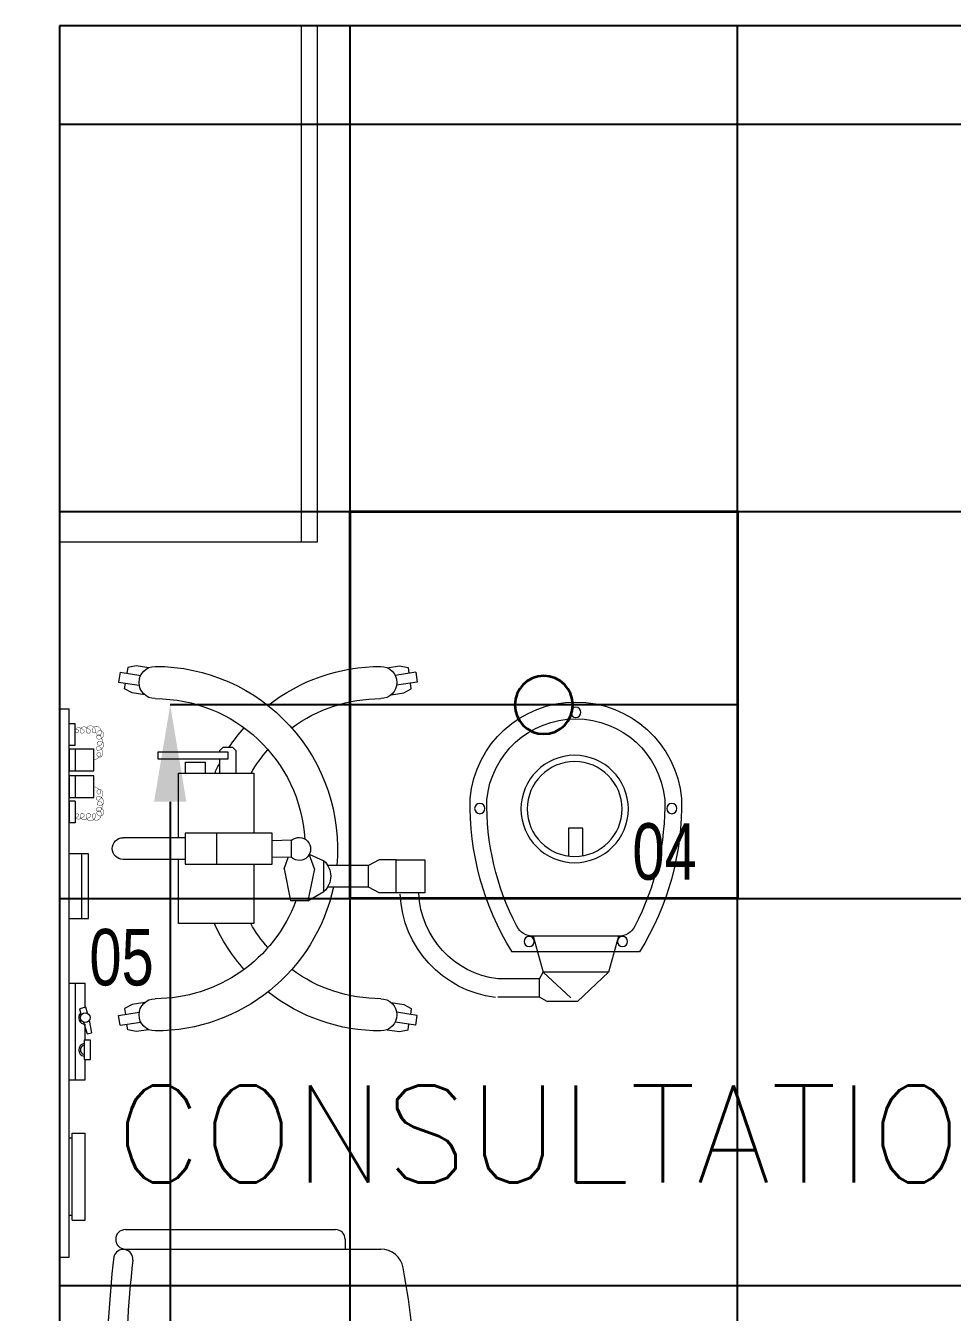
# Model space of a CAD drawing. Header units: inches. Extents: x -12418 to 57169, y -29325 to 19878.
# Drawn here: x 37897 to 39333, y -4841 to -2847 of the extents above; entities that cross this region are included whole.
import ezdxf
from ezdxf.enums import TextEntityAlignment as Align

# ---------------------------------------------------------------- set-up
doc = ezdxf.new("R2010")
doc.units = ezdxf.units.IN
doc.header["$LTSCALE"] = 25
doc.header["$MEASUREMENT"] = 0
doc.header["$PDMODE"] = 3
doc.layers.get('0').update_dxf_attribs({"color": 8})
doc.layers.get('Defpoints').update_dxf_attribs({"color": 8})
for name, color, linetype, lineweight in [('00-Ground Floor$0$72_EGR_BASE_TEXT', 252, 'Continuous', 5), ('00-Ground Floor$0$72_EGR_EQP_TAG', 142, 'Continuous', 5), ('00-Ground Floor$0$LOADING', 253, 'Continuous', 5), ('00-Ground Floor$0$Walls', 251, 'Continuous', 5), ('E-DIM', 6, 'Continuous', 18), ('E-LITE-CIRC-NUMB', 6, 'Continuous', 25), ('E-LITE-CLNG', 150, 'Continuous', 35), ('E-LITE-CTRL', 6, 'Continuous', 25)]:
    doc.layers.add(name, color=color, linetype=linetype, lineweight=lineweight)
doc.layers.add('00-Ground Floor$0$False Ceiling', color=251, linetype='Continuous')
doc.styles.add('00-Ground Floor$0$SIMPLEX', font='SIMPLEX.shx', dxfattribs={"height": 150})
doc.styles.add('00-Ground Floor$0$X3G_ENTITY_257CFD', font='swisscl.ttf', dxfattribs={"height": 200})
doc.styles.add('DC_Simplex', font='SIMPLEX.shx', dxfattribs={"width": 0.7})
doc.styles.get("Standard").update_dxf_attribs({"font": 'arial.ttf'})
doc.dimstyles.get("Standard").update_dxf_attribs({"dimtxt": 150, "dimasz": 150, "dimexe": 0.18, "dimexo": 0.0625, "dimgap": 1, "dimtad": 1, "dimdec": 0, "dimlfac": 0.1, "dimzin": 0, "dimdsep": 46, "dimtxsty": 'Standard', "dimcen": 0.09, "dimclrd": 256, "dimclrt": 7, "dimadec": 0, "dimazin": 0, "dimtfac": 1, "dimtdec": 0, "dimtofl": 0, "dimtmove": 0, "dimatfit": 3, "dimfxl": 1, "dimtolj": 1, "dimtzin": 0, "dimarcsym": 0})

# ---------------------------------------------------------------- blocks, each defined once
blk = doc.blocks.new('00-Ground Floor$0$GF21016-P')
at = {"layer": '00-Ground Floor$0$LOADING', "extrusion": (-1.24384e-09, -1.20261e-09, -1)}
for p, q in [((0.0128, 0.0179), (0.0128, 0.4136)), ((0.4628, 0.0179), (0.4628, 0.4136)), ((-0.0172, 0.0179), (-0.0172, 0.3435)), ((-0.0022, 0.3585), (0.0128, 0.3585)), ((0.4778, 0.3585), (0.4628, 0.3585)), ((0.4928, 0.0179), (0.4928, 0.3435)), ((0.4778, 0.0029), (0.4778, 0.0029))]:
    blk.add_line(p, q, dxfattribs=at)
for centre, radius, start, end in [((-0.2378, -0.5362), 1.0036, 78.7568, 101.2432), ((-0.0478, 0.4136), 0.035, 0, 80.6557), ((-0.4278, 0.4136), 0.035, 99.3443, 180), ((0.0022, 0.3435), 0.015, 0, 90), ((-0.4778, 0.3435), 0.015, 90, 180), ((-0.0284, 0.0145), 0.015, 284.3864, 95.5209), ((-0.2378, 1.8928), 1.8749, 263.6341, 276.3659), ((-0.4471, 0.0145), 0.015, 84.4791, 255.6136), ((0.0022, 0.0179), 0.015, 270, 0), ((0.0022, 0.0179), 0.015, 180, 270), ((-0.2378, 1.8734), 1.8855, 263.5119, 276.4881), ((-0.4778, 0.0179), 0.015, 270, 0), ((-0.4778, 0.0179), 0.015, 180, 270)]:
    blk.add_arc(centre, radius, start, end, dxfattribs=at)
blk = doc.blocks.new('00-Ground Floor$0$GF21027-P')
at = {"layer": '00-Ground Floor$0$LOADING'}
for p, q in [((0.4, 0.4), (-0.4, 0.4)), ((-0.4, 0.4), (-0.4, 0)), ((0.4, 0), (0.4, 0.4)), ((-0.4, 0.025), (0.4, 0.025)), ((-0.4, 0), (0.4, 0))]:
    blk.add_line(p, q, dxfattribs=at)
blk = doc.blocks.new('00-Ground Floor$0$mobile light')
at = {"layer": '00-Ground Floor$0$LOADING'}
for p, q in [((1882.58, -498.29), (1882.35, -499.8)), ((1882.58, -498.29), (1885.78, -498.78)), ((1883.78, -497.56), (1883.65, -498.45)), ((1885.1, -497.29), (1883.78, -497.56)), ((1887.04, -497.59), (1885.1, -497.29)), ((1923.94, -497.59), (1925.88, -497.29)), ((1928.41, -498.29), (1925.2, -498.78)), ((1925.88, -497.29), (1927.2, -497.56)), ((1927.2, -497.56), (1927.33, -498.45)), ((1928.41, -498.29), (1928.63, -499.8)), ((1882.35, -499.8), (1885.55, -500.28)), ((1883.28, -500.85), (1883.42, -499.96)), ((1928.63, -499.8), (1925.43, -500.28)), ((1927.7, -500.85), (1927.56, -499.96)), ((1884.47, -501.5), (1883.28, -500.85)), ((1886.4, -501.79), (1884.47, -501.5)), ((1924.58, -501.79), (1926.52, -501.5)), ((1926.52, -501.5), (1927.7, -500.85)), ((1948.76, -501.94), (1947.59, -502.62)), ((1953.47, -501.94), (1948.76, -501.94)), ((1958.23, -506.5), (1953.47, -501.94)), ((1947.59, -502.62), (1941.09, -502.62)), ((1947.59, -502.62), (1947.59, -505.45)), ((1948.15, -506.5), (1952.41, -502.55)), ((1947.59, -505.45), (1941.09, -505.45)), ((1947.59, -505.45), (1948.15, -506.5)), ((1946.6, -512.08), (1948.15, -506.5)), ((1958.23, -506.5), (1948.15, -506.5)), ((1959.78, -512.08), (1958.23, -506.5)), ((1963.08, -509.67), (1943.3, -509.67)), ((1959.78, -512.08), (1946.6, -512.08)), ((1908.01, -522.53), (1909, -517.55)), ((1911.69, -517.55), (1909, -517.55)), ((1912.69, -522.53), (1911.69, -517.55)), ((1911.69, -517.55), (1914.17, -518.99)), ((1914.17, -518.99), (1914.17, -523.77)), ((1921.08, -519.69), (1914.74, -519.69)), ((1922.73, -518.8), (1921.08, -519.69)), ((1921.08, -519.69), (1921.08, -523.01)), ((1921.08, -519.69), (1921.08, -523.01)), ((1925.38, -518.8), (1922.73, -518.8)), ((1892.68, -523.97), (1883.05, -523.97)), ((1892.68, -528.06), (1892.68, -523.24)), ((1892.68, -523.24), (1906.16, -523.24)), ((1897.5, -528.06), (1897.5, -523.24)), ((1906.16, -523.24), (1906.16, -528.06)), ((1909.15, -524.25), (1906.16, -524.32)), ((1908.01, -522.53), (1908.62, -524.28)), ((1909.15, -524.25), (1909.15, -526.94)), ((1912.69, -522.53), (1911.9, -524.78)), ((1911.9, -524.78), (1914.17, -523.77)), ((1921.08, -523.01), (1914.77, -523.01)), ((1922.73, -523.93), (1921.08, -523.04)), ((1925.38, -523.93), (1922.73, -523.93)), ((1892.68, -527.34), (1883.05, -527.34)), ((1906.16, -528.06), (1892.68, -528.06)), ((1909.15, -526.94), (1906.16, -526.87)), ((1884.47, -549.77), (1883.28, -550.42)), ((1886.4, -549.48), (1884.47, -549.77)), ((1924.58, -549.48), (1926.52, -549.77)), ((1926.52, -549.77), (1927.7, -550.42)), ((1882.35, -551.47), (1885.55, -550.99)), ((1882.58, -552.98), (1882.35, -551.47)), ((1883.28, -550.42), (1883.42, -551.31)), ((1928.63, -551.47), (1925.43, -550.99)), ((1927.7, -550.42), (1927.56, -551.31)), ((1928.41, -552.98), (1928.63, -551.47)), ((1882.58, -552.98), (1885.78, -552.5)), ((1883.78, -553.71), (1883.65, -552.82)), ((1885.1, -553.98), (1883.78, -553.71)), ((1887.04, -553.69), (1885.1, -553.98)), ((1923.94, -553.69), (1925.88, -553.98)), ((1928.41, -552.98), (1925.2, -552.5)), ((1925.88, -553.98), (1927.2, -553.71)), ((1927.2, -553.71), (1927.33, -552.82))]:
    blk.add_line(p, q, dxfattribs=at)
for points in [[(1903.33, -523.24), (1903.33, -514.02), (1891.61, -514.02), (1891.61, -523.97)], [(1954.27, -524.55), (1954.27, -528.82), (1952.05, -528.82), (1952.05, -524.5)], [(1891.61, -527.34), (1891.61, -537.34), (1903.33, -537.34), (1903.33, -528.06)], [(1892.74, -537.34), (1892.74, -539.04), (1895.76, -539.04), (1895.76, -537.34)], [(1898.05, -537.34), (1898.05, -539.5)], [(1898.05, -540.63), (1898.05, -540.87), (1898.53, -541.35), (1900.02, -541.35), (1900.5, -540.87), (1900.5, -537.34)]]:
    blk.add_lwpolyline(points, dxfattribs=at)
for points in [[(1929.78, -518.8), (1925.38, -518.8), (1925.38, -523.93), (1929.78, -523.93)], [(1899.3, -539.5), (1888.5, -539.5), (1888.5, -540.63), (1899.3, -540.63)]]:
    blk.add_lwpolyline(points, close=True, dxfattribs=at)
for centre, radius in [((1945.96, -511.25), 0.793), ((1960.42, -511.25), 0.793), ((1953.01, -531.79), 8.32), ((1953.01, -531.79), 7.35), ((1938.31, -531.85), 0.793), ((1968.07, -531.85), 0.793), ((1953.19, -546.77), 0.793)]:
    blk.add_circle(centre, radius, dxfattribs=at)
for centre, radius, start, end in [((1888.02, -499.89), 2.5, 90, 270), ((1888.02, -525.64), 28.25, 12.1463, 90), ((1922.96, -525.64), 28.25, 90, 128.2073), ((1922.96, -499.89), 2.5, 270, 90), ((1888.02, -525.64), 23.25, 20.3387, 90), ((1922.96, -525.64), 23.25, 90, 126.3743), ((1942.82, -519.31), 16.86, 97.1293, 177.6115), ((1942.82, -519.31), 13.97, 97.1293, 177.6115), ((1922.96, -525.64), 28.25, 138.4974, 155.7305), ((1922.96, -525.64), 23.25, 138.7224, 150.0382), ((1980.13, -532.49), 43.32, 148.2167, 181.2501), ((1926.25, -532.49), 43.32, 358.7499, 31.7833), ((1946.6, -514.96), 2.89, 90, 152.4092), ((1959.78, -514.96), 2.89, 27.5908, 90), ((1980.13, -532.49), 40.72, 152.4092, 181.2501), ((1926.25, -532.49), 40.72, 358.7499, 27.5908), ((1911.94, -521.38), 3.27, 313.0112, 46.9888), ((1883.05, -525.65), 1.68, 90, 270), ((1888.02, -525.64), 28.25, 270, 5.3386), ((1910.32, -525.6), 1.78, 229.0673, 130.9327), ((1888.02, -525.64), 23.25, 270, 356.3184), ((1953.19, -531.93), 16.44, 185.2361, 354.7639), ((1953.19, -531.93), 13.84, 185.2361, 354.7639), ((1922.96, -525.64), 28.25, 204.483, 208.105), ((1922.96, -525.64), 23.25, 210.2349, 221.2776), ((1922.96, -525.64), 28.25, 213.7985, 221.5026), ((1922.96, -525.64), 23.25, 233.6257, 270), ((1922.96, -525.64), 28.25, 231.7927, 270), ((1888.02, -551.39), 2.5, 90, 270), ((1922.96, -551.39), 2.5, 270, 90)]:
    blk.add_arc(centre, radius, start, end, dxfattribs=at)
blk = doc.blocks.new('00-Ground Floor$0$ME19011A-P')
for p, q in [((-0.425, 0), (0.425, 0)), ((-0.425, 0), (-0.425, -0.015)), ((0.425, 0), (0.425, -0.015)), ((-0.425, -0.015), (0.425, -0.015)), ((-0.3675, -0.0198), (-0.2325, -0.0198)), ((-0.3675, -0.0198), (-0.3675, -0.0399)), ((-0.36, -0.015), (-0.36, -0.0198)), ((-0.24, -0.015), (-0.24, -0.0198)), ((-0.2325, -0.0198), (-0.2325, -0.0399)), ((-0.15, -0.015), (-0.15, -0.04)), ((0, -0.015), (0, -0.04)), ((0.1, -0.015), (0.1, -0.045)), ((0.2, -0.045), (0.2, -0.015)), ((0.2818, -0.015), (0.2484, -0.015)), ((0.2484, -0.0243), (0.2484, -0.015)), ((0.2818, -0.0243), (0.2818, -0.015)), ((0.3211, -0.015), (0.2877, -0.015)), ((0.2877, -0.015), (0.2877, -0.0531)), ((0.3211, -0.0531), (0.3211, -0.015)), ((0.3623, -0.015), (0.3289, -0.015)), ((0.3289, -0.015), (0.3289, -0.0531)), ((0.3623, -0.0531), (0.3623, -0.015)), ((0.3682, -0.0243), (0.3682, -0.015)), ((0.3682, -0.015), (0.4016, -0.015)), ((0.4016, -0.0243), (0.4016, -0.015)), ((-0.15, -0.025), (0, -0.025)), ((-0.0606, -0.0371), (-0.0787, -0.0432)), ((-0.0402, -0.0312), (-0.0496, -0.0337)), ((-0.0376, -0.0409), (-0.0402, -0.0312)), ((0.1, -0.035), (0.2, -0.035)), ((0.2818, -0.0243), (0.2484, -0.0243)), ((0.3211, -0.0243), (0.2877, -0.0243)), ((0.3623, -0.0243), (0.3289, -0.0243)), ((0.3682, -0.0243), (0.4016, -0.0243)), ((-0.3675, -0.0399), (-0.2325, -0.0399)), ((-0.15, -0.04), (-0.1187, -0.04)), ((-0.0887, -0.04), (-0.0637, -0.04)), ((-0.0787, -0.0432), (-0.077, -0.0497)), ((-0.0582, -0.046), (-0.077, -0.0497)), ((-0.047, -0.0434), (-0.0376, -0.0409)), ((-0.0379, -0.04), (0, -0.04)), ((0.1, -0.045), (0.2, -0.045)), ((0.2877, -0.0531), (0.3211, -0.0531)), ((0.3289, -0.0531), (0.3623, -0.0531))]:
    blk.add_line(p, q)
blk.add_lwpolyline([(-0.1187, -0.0482), (-0.0887, -0.0482), (-0.0887, -0.0382), (-0.1187, -0.0382)], close=True)
at = {"color": 8, "const_width": 0.000601}
for points in [[(0.3044, -0.0531, -0.184574), (0.2977, -0.0636, -1.44364), (0.2961, -0.0581, -0.837915), (0.2969, -0.0664, -0.30536), (0.2839, -0.062, -1.584726), (0.2894, -0.0609, -0.253153), (0.2827, -0.0684, -0.874198), (0.2775, -0.0585, -0.915253), (0.2791, -0.0658, -0.223821), (0.2683, -0.0644, -1.703343), (0.272, -0.0597, -0.588962), (0.2621, -0.068, -0.717795), (0.2625, -0.0581, -0.983104), (0.2645, -0.0644, -0.326362), (0.2534, -0.0609, -0.758716), (0.2609, -0.0514, -0.906186), (0.2593, -0.0565, -0.189488), (0.2526, -0.0522, -0.7948), (0.2613, -0.0423, -1.223996), (0.2574, -0.047, -0.072149), (0.2534, -0.0403, -0.645886), (0.2609, -0.0324, -1.366917), (0.2574, -0.0371, -0.078415), (0.2542, -0.0308, -0.723006), (0.2613, -0.0256, -1.105484), (0.2582, -0.0292, -0.221197), (0.2566, -0.0243, -0.221197)], [(0.3456, -0.0531, 0.184574), (0.3523, -0.0636, 1.44364), (0.3539, -0.0581, 0.837915), (0.3531, -0.0664, 0.30536), (0.3661, -0.062, 1.584726), (0.3606, -0.0609, 0.253153), (0.3673, -0.0684, 0.874198), (0.3725, -0.0585, 0.915253), (0.3709, -0.0658, 0.223821), (0.3817, -0.0644, 1.703343), (0.378, -0.0597, 0.588962), (0.3879, -0.068, 0.717795), (0.3875, -0.0581, 0.983104), (0.3855, -0.0644, 0.326362), (0.3966, -0.0609, 0.758716), (0.3891, -0.0514, 0.906186), (0.3907, -0.0565, 0.189488), (0.3974, -0.0522, 0.7948), (0.3887, -0.0423, 1.223996), (0.3926, -0.047, 0.072149), (0.3966, -0.0403, 0.645886), (0.3891, -0.0324, 1.366917), (0.3926, -0.0371, 0.078415), (0.3958, -0.0308, 0.723006), (0.3887, -0.0256, 1.105484), (0.3918, -0.0292, 0.221197), (0.3934, -0.0243, 0.221197)]]:
    blk.add_lwpolyline(points, format="xyb", dxfattribs=at)
blk.add_circle((-0.0537, -0.04), 0.0075)
for centre, radius, start, end in [((-0.1037, -0.04), 0.01, 10.4593, 169.5407), ((-0.1037, -0.04), 0.0075, 14.0075, 165.9925), ((-0.0537, -0.04), 0.01, 45, 180)]:
    blk.add_arc(centre, radius, start, end)
blk = doc.blocks.new('00-Ground Floor$0$M.44.57.64')
at = {"layer": '00-Ground Floor$0$LOADING', "xscale": 1000.000000000002, "yscale": 1000.000000000002, "zscale": 1000.000000000002, "rotation": 225.9999036123427}
blk.add_blockref('00-Ground Floor$0$ME19011A-P', (-80806.9, 16720.7), dxfattribs=at)
blk = doc.blocks.new('00-Ground Floor$0$A$Ce9e1c4c3')
at = {"layer": '00-Ground Floor$0$False Ceiling', "color": 254}
for p, q in [((-58301, -2847.4, 0), (-62050.5, -2847.4, 0)), ((-62050.5, -2847.4, 0), (-62050.5, -6847.4, 0))]:
    blk.add_line(p, q, dxfattribs=at)
at = {"layer": '00-Ground Floor$0$False Ceiling', "color": 254, "linetype": 'Continuous'}
for p, q in [((-61600, -6847.4), (-61600, -2847.4)), ((-61000, -6847.4), (-61000, -2847.4)), ((-62050.5, -3000), (-58301, -3000)), ((-62050.5, -3600), (-58301, -3600)), ((-62050.5, -4200), (-58301, -4200)), ((-62050.5, -4800), (-58301, -4800))]:
    blk.add_line(p, q, dxfattribs=at)
blk = doc.blocks.new('00-Ground Floor')
at = {"layer": '00-Ground Floor$0$Walls'}
for q in [(41699, -2847.4, 0), (37949.5, -6847.4, 0)]:
    blk.add_line((37949.5, -2847.4, 0), q, dxfattribs=at)
at = {"layer": '00-Ground Floor$0$False Ceiling', "color": 254}
blk.add_blockref('00-Ground Floor$0$A$Ce9e1c4c3', (100000, 0), dxfattribs=at)
at = {"layer": '00-Ground Floor$0$LOADING', "color": 1, "xscale": 1000, "yscale": 1000, "zscale": 1000, "rotation": 90.00000002091177}
blk.add_blockref('00-Ground Floor$0$GF21027-P', (38349.5, -3247.4, 0), dxfattribs=at)
at = {"layer": '00-Ground Floor$0$LOADING', "xscale": -10, "yscale": 10, "zscale": 10, "rotation": 180}
blk.add_blockref('00-Ground Floor$0$mobile light', (19217.7, -9379.2), dxfattribs=at)
at = {"layer": '00-Ground Floor$0$LOADING', "rotation": 224.0000963876573}
blk.add_blockref('00-Ground Floor$0$M.44.57.64', (-31793.2, -48436.4, 0), dxfattribs=at)
at = {"layer": '00-Ground Floor$0$LOADING', "color": 1, "extrusion": (2.24019e-05, 2.67576e-11, 1), "xscale": -1000.000000000004, "yscale": 1000.000000000004, "zscale": -1000.000000000004, "rotation": 270.0000251123531}
blk.add_blockref('00-Ground Floor$0$GF21016-P', (38033.8, -5206, 0.9), dxfattribs=at)
at = {"layer": '00-Ground Floor$0$72_EGR_BASE_TEXT', "insert": (39742.7, -4489.9, 0), "char_height": 150, "attachment_point": 2, "style": '00-Ground Floor$0$SIMPLEX'}
blk.add_mtext('CONSULTATION ROOM NEUROLOGY', dxfattribs=at)
at = {"layer": '00-Ground Floor$0$72_EGR_EQP_TAG', "char_height": 87.47, "attachment_point": 2, "style": '00-Ground Floor$0$X3G_ENTITY_257CFD'}
for s, insert in [('04', (38887.1, -4083.4, 0)), ('05', (38045.8, -4247.2, 0))]:
    blk.add_mtext(s, dxfattribs=dict(at, insert=insert))
blk = doc.blocks.new('*U13')
blk.add_lwpolyline([(-300, 300), (-300, -300), (300, -300), (300, 300)], close=True)
blk.add_circle((0, 0), 45)
at = {"layer": 'E-LITE-CIRC-NUMB', "style": 'DC_Simplex', "width": 0.7, "flags": 8}
blk.add_attdef('CIRCUIT', text='', height=200, rotation=0, dxfattribs=at).set_placement((-473.9, 300), align=Align.RIGHT)
at = {"layer": 'E-LITE-CTRL', "style": 'DC_Simplex', "width": 0.7, "flags": 8}
blk.add_attdef('CONTROL', (1118.9, -935), '', height=200, rotation=360, dxfattribs=at)
blk = doc.blocks.new('*D318')
at = {"layer": 'Defpoints', "color": 0, "transparency": 16777216}
for p in [(39000, -3900, 0), (38121.2, -6300), (39000, -6300)]:
    blk.add_point(p, dxfattribs=at)
at = {"layer": 'E-DIM', "color": 0, "lineweight": -2, "transparency": 16777216}
for p, q in [((38999.9, -3900), (38121, -3900)), ((38999.9, -6300), (38121, -6300))]:
    blk.add_line(p, q, dxfattribs=at)
at = {"layer": 'E-DIM', "lineweight": -2, "transparency": 16777216}
blk.add_line((38121.2, -4050), (38121.2, -6150), dxfattribs=at)
at = {"layer": 'E-DIM', "transparency": 16777216}
for points in [[(38096.2, -4050), (38146.2, -4050), (38121.2, -3900)], [(38096.2, -6150), (38146.2, -6150), (38121.2, -6300)]]:
    blk.add_solid(points, dxfattribs=at)
at = {"layer": 'E-DIM', "color": 7, "transparency": 16777216, "insert": (38043.6, -5100), "char_height": 150, "attachment_point": 5, "rotation": 90}
blk.add_mtext('\\A1;240', dxfattribs=at)

msp = doc.modelspace()

# ---------------------------------------------------------------- block references
msp.add_blockref('00-Ground Floor', (0, 0))
at = {"layer": 'E-LITE-CLNG', "xscale": -1}
msp.add_blockref('*U13', (38700, -3900, 0), dxfattribs=at)

# ---------------------------------------------------------------- dimensions: what is measured, and where the dimension line sits
at = {"layer": 'E-DIM'}
dim = msp.add_linear_dim(base=(38121.2, -6300), p1=(39000, -3900, 0), p2=(39000, -6300), angle=90, dimstyle='Standard', dxfattribs=at)
dim.commit()
dim.dimension.update_dxf_attribs({"geometry": '*D318', "text_midpoint": (38043.6, -5100)})

doc.saveas('drawing.dxf')
